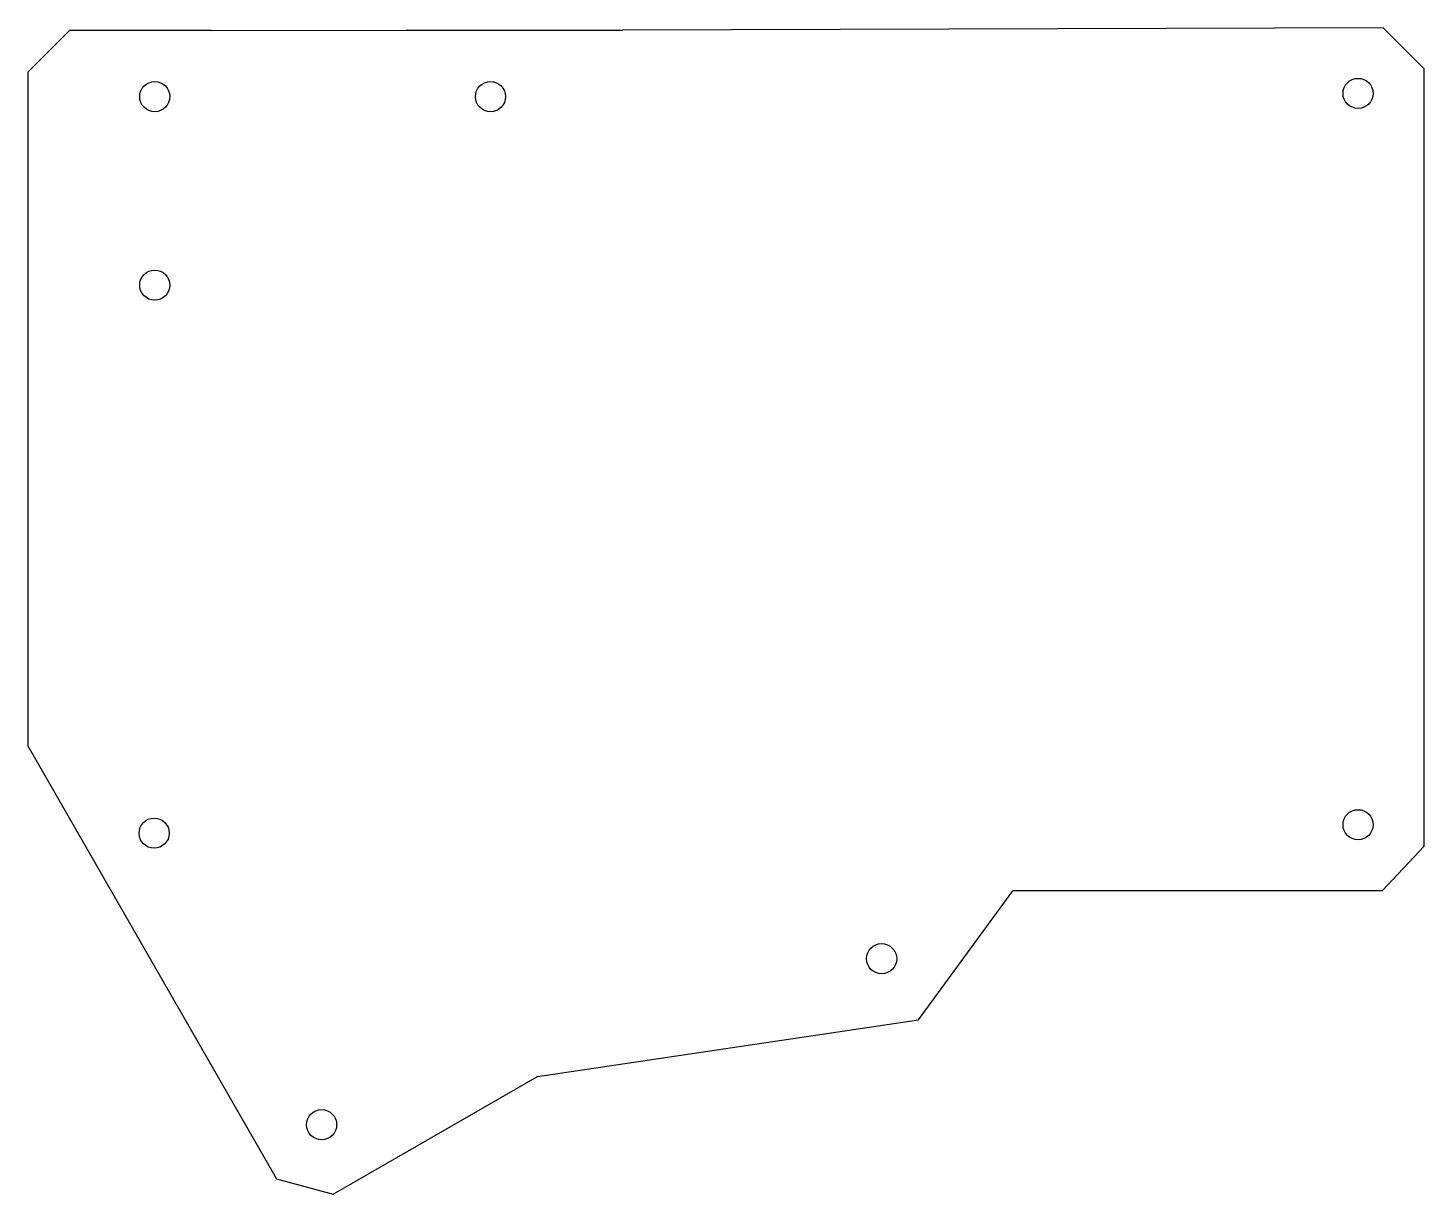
# Model space of a CAD drawing. Header units: millimetres. Extents: x -159 to -11, y -118 to 6.
import ezdxf

# ---------------------------------------------------------------- set-up
doc = ezdxf.new("R2010")
doc.units = ezdxf.units.MM

msp = doc.modelspace()

# ---------------------------------------------------------------- linework, layer by layer
at = {"color": 7, "linetype": 'Continuous', "lineweight": 25}
for p, q in [((-155.06, 5.32), (-159.48, 0.91)), ((-140.02, 5.32), (-155.06, 5.32)), ((-140.02, 5.32), (-119.34, 5.36)), ((-119.34, 5.36), (-96.37, 5.36)), ((-15.69, 5.61), (-96.37, 5.36)), ((-11.34, 1.27), (-15.69, 5.61)), ((-159.48, 0.91), (-159.48, -70.57)), ((-11.34, -81.2), (-11.34, 1.27)), ((-159.48, -70.57), (-133.1, -116.49)), ((-11.34, -81.2), (-15.77, -85.93)), ((-64.97, -99.63), (-54.97, -85.93)), ((-15.77, -85.93), (-54.97, -85.93)), ((-105.41, -105.64), (-64.97, -99.63)), ((-127.08, -118.11), (-105.41, -105.64)), ((-133.1, -116.49), (-127.08, -118.11))]:
    msp.add_line(p, q, dxfattribs=at)
for centre in [(-18.34, -1.34), (-146.02, -1.68), (-110.4, -1.68), (-146.02, -21.68), (-146.09, -79.82), (-18.34, -78.93), (-68.9, -93.14), (-128.32, -110.75)]:
    msp.add_circle(centre, 1.6, dxfattribs=at)

doc.saveas('drawing.dxf')
